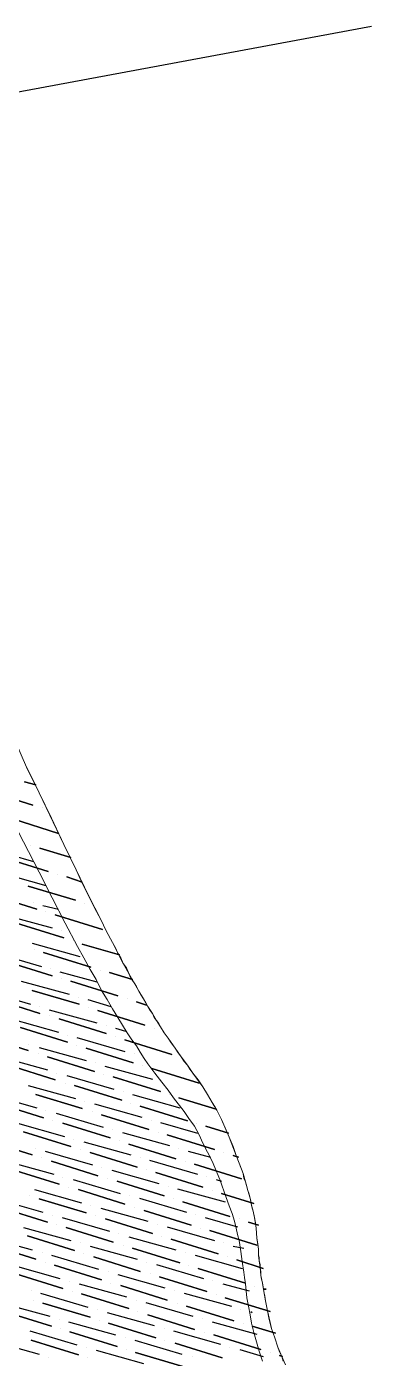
# Model space of a CAD drawing. Header units: millimetres. Extents: x -5841 to 140562, y 1006 to 102310.
# Drawn here: x 103788 to 104260, y 38359 to 40184 of the extents above; entities that cross this region are included whole.
import ezdxf

# ---------------------------------------------------------------- set-up
doc = ezdxf.new("R2010")
doc.units = ezdxf.units.MM
doc.header["$LTSCALE"] = 10
doc.layers.add('PDF18_0', color=7, linetype='Continuous')
doc.layers.add('PDF18_WALLS', color=7, linetype='Continuous')
doc.layers.add('PDF18_1_DRAWING', color=7, linetype='Continuous', true_color=0x5cb800)

msp = doc.modelspace()

# ---------------------------------------------------------------- linework, layer by layer
at = {"layer": 'PDF18_0', "lineweight": 0}
for points in [[(104142.12773, 38349.62647), (104136.8362, 38361.26784), (104131.54467, 38373.96752), (104127.31144, 38386.6672), (104123.07821, 38399.36688), (104116.72837, 38425.82454), (104114.61176, 38437.46591), (104112.49515, 38450.16559), (104110.37854, 38461.80696), (104108.26192, 38472.39003), (104107.20362, 38482.97309), (104106.14531, 38492.49785), (104105.087, 38499.906), (104105.087, 38508.37245), (104102.97039, 38523.18874), (104101.91208, 38536.94673), (104099.79547, 38551.76302), (104097.67886, 38560.22947), (104095.56224, 38568.69592), (104093.44563, 38578.22068), (104090.27071, 38588.80375), (104087.09579, 38600.44512), (104083.92087, 38612.08649), (104074.39611, 38636.42754), (104064.87135, 38661.8269), (104054.28829, 38686.16795), (104047.93845, 38698.86763), (104041.58861, 38709.45069), (104035.23877, 38720.03376), (104028.88893, 38730.61682), (104015.13095, 38749.66634), (104007.7228, 38760.2494), (103999.25635, 38771.89078), (103990.7899, 38783.53215), (103981.26514, 38797.29013), (103975.9736, 38804.69828), (103970.68207, 38813.16473), (103965.39054, 38821.63118), (103960.09901, 38831.15594), (103953.74917, 38840.6807), (103947.39933, 38851.26377), (103941.04949, 38861.84683), (103934.69965, 38873.4882), (103927.2915, 38886.18788), (103919.88336, 38899.94587), (103912.47521, 38913.70385), (103905.06707, 38928.52014), (103896.60061, 38944.39474), (103889.19247, 38960.26934), (103872.25956, 38993.07684), (103855.32666, 39028.00096), (103838.39376, 39062.92507), (103804.52795, 39133.83161), (103787.59504, 39168.75573), (103772.77875, 39202.62154)], [(103780.1869, 39185.68863), (103787.59504, 39168.75573), (103804.52795, 39133.83161), (103821.46085, 39098.9075), (103838.39376, 39062.92507), (103855.32666, 39028.00096), (103872.25956, 38993.07684), (103880.72602, 38976.14394), (103889.19247, 38960.26934), (103896.60061, 38944.39474), (103905.06707, 38928.52014), (103912.47521, 38913.70385), (103919.88336, 38899.94587), (103927.2915, 38886.18788), (103934.69965, 38873.4882), (103941.04949, 38861.84683), (103947.39933, 38851.26377), (103953.74917, 38840.6807), (103960.09901, 38831.15594), (103965.39054, 38821.63118), (103970.68207, 38813.16473), (103975.9736, 38804.69828), (103981.26514, 38797.29013), (103985.49836, 38790.94029), (103990.7899, 38783.53215), (103995.02312, 38777.18231), (103999.25635, 38771.89078), (104007.7228, 38760.2494), (104015.13095, 38749.66634), (104022.53909, 38740.14158), (104028.88893, 38730.61682), (104035.23877, 38720.03376), (104041.58861, 38709.45069), (104047.93845, 38698.86763), (104054.28829, 38686.16795), (104059.57982, 38674.52658), (104064.87135, 38661.8269), (104070.16289, 38649.12722), (104074.39611, 38636.42754), (104079.68765, 38623.72786), (104083.92087, 38612.08649), (104087.09579, 38600.44512), (104090.27071, 38588.80375), (104093.44563, 38578.22068), (104095.56224, 38568.69592), (104097.67886, 38560.22947), (104099.79547, 38551.76302), (104100.85378, 38544.35487), (104101.91208, 38536.94673), (104102.97039, 38523.18874), (104105.087, 38508.37245), (104105.087, 38499.906), (104106.14531, 38492.49785), (104107.20362, 38482.97309), (104108.26192, 38472.39003), (104110.37854, 38461.80696), (104112.49515, 38450.16559), (104114.61176, 38437.46591), (104116.72837, 38425.82454), (104119.90329, 38412.06655), (104123.07821, 38399.36688), (104127.31144, 38386.6672), (104131.54467, 38373.96752), (104136.8362, 38361.26784), (104142.12773, 38349.62647)], [(104138.95281, 38354.918), (104136.8362, 38361.26784), (104133.66128, 38367.61768), (104131.54467, 38373.96752), (104127.31144, 38386.6672), (104123.07821, 38399.36688), (104119.90329, 38412.06655), (104116.72837, 38425.82454), (104114.61176, 38437.46591), (104113.55345, 38443.81575), (104112.49515, 38450.16559), (104111.43684, 38456.51543), (104110.37854, 38461.80696), (104109.32023, 38467.09849), (104108.26192, 38472.39003), (104108.26192, 38477.68156), (104107.20362, 38482.97309), (104107.20362, 38487.20632), (104106.14531, 38492.49785), (104106.14531, 38496.73108), (104105.087, 38499.906), (104105.087, 38508.37245), (104104.0287, 38515.78059), (104102.97039, 38523.18874), (104101.91208, 38536.94673), (104100.85378, 38544.35487), (104099.79547, 38551.76302), (104098.73716, 38555.99624), (104097.67886, 38560.22947), (104096.62055, 38564.4627), (104095.56224, 38568.69592), (104094.50394, 38573.98745), (104093.44563, 38578.22068), (104092.38732, 38583.51221), (104090.27071, 38588.80375), (104089.2124, 38594.09528), (104087.09579, 38600.44512), (104084.97918, 38605.73665), (104083.92087, 38612.08649), (104079.68765, 38623.72786), (104074.39611, 38636.42754), (104070.16289, 38649.12722), (104064.87135, 38661.8269), (104059.57982, 38674.52658), (104054.28829, 38686.16795), (104047.93845, 38698.86763), (104044.76353, 38704.15916), (104041.58861, 38709.45069), (104038.41369, 38714.74222), (104035.23877, 38720.03376), (104028.88893, 38730.61682), (104022.53909, 38740.14158), (104015.13095, 38749.66634), (104010.89772, 38754.95787), (104007.7228, 38760.2494), (104003.48957, 38765.54094), (103999.25635, 38771.89078), (103995.02312, 38777.18231), (103990.7899, 38783.53215), (103985.49836, 38790.94029), (103981.26514, 38797.29013), (103975.9736, 38804.69828), (103970.68207, 38813.16473), (103968.56546, 38817.39796), (103965.39054, 38821.63118), (103962.21562, 38825.86441), (103960.09901, 38831.15594), (103956.92409, 38835.38917), (103953.74917, 38840.6807), (103950.57425, 38845.97223), (103947.39933, 38851.26377), (103944.22441, 38856.5553), (103941.04949, 38861.84683), (103937.87457, 38868.19667), (103934.69965, 38873.4882), (103930.46642, 38879.83804), (103927.2915, 38886.18788), (103924.11658, 38893.59603), (103919.88336, 38899.94587), (103916.70844, 38907.35401), (103912.47521, 38913.70385), (103909.30029, 38921.112), (103905.06707, 38928.52014), (103896.60061, 38944.39474), (103889.19247, 38960.26934), (103880.72602, 38976.14394), (103872.25956, 38993.07684), (103863.79311, 39010.00975), (103855.32666, 39028.00096), (103838.39376, 39062.92507), (103821.46085, 39098.9075), (103812.9944, 39116.89871), (103804.52795, 39133.83161), (103796.06149, 39151.82282), (103787.59504, 39168.75573), (103780.1869, 39185.68863)], [(104110.37854, 38354.918), (104106.14531, 38368.67599), (104098.73716, 38394.07534), (104095.56224, 38406.77502), (104093.44563, 38418.41639), (104091.32902, 38430.05777), (104089.2124, 38441.69914), (104088.1541, 38451.2239), (104087.09579, 38460.74865), (104086.03748, 38469.21511), (104084.97918, 38476.62325), (104082.86257, 38491.43954), (104080.74595, 38505.19753), (104078.62934, 38520.01382), (104076.51273, 38528.48027), (104074.39611, 38536.94673), (104072.2795, 38546.47148), (104069.10458, 38557.05455), (104064.87135, 38567.63761), (104060.63813, 38579.27899), (104052.17168, 38603.62004), (104041.58861, 38629.01939), (104028.88893, 38653.36044), (104023.5974, 38665.00182), (104017.24756, 38676.64319), (104009.83941, 38687.22625), (104003.48957, 38696.75101), (103988.67328, 38715.80053), (103981.26514, 38726.3836), (103972.79869, 38736.96666), (103963.27393, 38749.66634), (103953.74917, 38762.36602), (103948.45764, 38769.77416), (103943.1661, 38778.24062), (103937.87457, 38786.70707), (103931.52473, 38795.17352), (103925.17489, 38804.69828), (103918.82505, 38815.28134), (103912.47521, 38825.86441), (103905.06707, 38837.50578), (103897.65892, 38850.20546), (103890.25078, 38862.90514), (103882.84263, 38877.72143), (103874.37618, 38891.47941), (103865.90973, 38907.35401), (103857.44327, 38923.22861), (103840.51037, 38954.97781), (103822.51916, 38989.90192), (103804.52795, 39024.82604), (103768.54552, 39094.67427)]]:
    msp.add_lwpolyline(points, dxfattribs=at)
at = {"layer": 'PDF18_1_DRAWING', "lineweight": 25}
for points in [[(103800.29472, 39144.41468), (103784.42012, 39148.6479)], [(103796.06149, 39116.89871), (103731.5048, 39137.00653)], [(103830.98561, 39077.74137), (103768.54552, 39097.84919)], [(103847.91851, 39044.93386), (103805.58625, 39057.63354)], [(103817.22762, 39025.88434), (103752.67093, 39045.99217)], [(103854.26835, 38986.727), (103789.71165, 39005.77652)], [(103863.79311, 39011.06805), (103842.62698, 39018.4762)], [(103801.35303, 38974.02732), (103736.79633, 38994.13515)], [(103891.30908, 38946.51135), (103826.75238, 38966.61918)], [(103838.39376, 38934.86998), (103773.83706, 38954.97781)], [(103875.43448, 38894.65433), (103810.87779, 38914.76216)], [(103914.59183, 38911.58724), (103863.79311, 38926.40353)], [(103822.51916, 38883.01296), (103757.96246, 38903.12079)], [(103912.47521, 38855.49699), (103847.91851, 38875.60482)], [(103932.58304, 38877.72143), (103900.83384, 38887.24619)], [(103859.55989, 38843.85562), (103795.00319, 38862.90514)], [(103805.58625, 38831.15594), (103742.08786, 38851.26377)], [(103951.63255, 38842.79731), (103937.87457, 38847.03054)], [(103896.60061, 38803.63997), (103832.04392, 38823.7478)], [(103949.51594, 38815.28134), (103884.95924, 38835.38917)], [(103843.68529, 38791.9986), (103779.12859, 38812.10642)], [(103789.71165, 38780.35723), (103725.15496, 38800.46505)], [(103933.64134, 38763.42432), (103869.08464, 38783.53215)], [(103986.55667, 38775.0657), (103921.99997, 38795.17352)], [(103880.72602, 38751.78295), (103816.16932, 38771.89078)], [(103826.75238, 38740.14158), (103763.25399, 38760.2494)], [(104023.5974, 38735.90835), (103959.0407, 38756.01618)], [(103917.76675, 38712.62561), (103853.21005, 38732.73343)], [(103970.68207, 38724.26698), (103906.12537, 38744.37481)], [(103863.79311, 38700.98424), (103800.29472, 38720.03376)], [(104046.88014, 38699.92593), (103996.08143, 38715.80053)], [(103810.87779, 38688.28456), (103746.32109, 38708.39238)], [(103954.80747, 38672.40996), (103890.25078, 38692.51779)], [(104007.7228, 38684.05133), (103943.1661, 38704.15916)], [(103901.89215, 38660.76859), (103837.33545, 38680.87641)], [(104063.81305, 38667.11843), (104033.12216, 38676.64319)], [(103795.00319, 38637.48585), (103730.44649, 38657.59367)], [(103847.91851, 38649.12722), (103783.36182, 38669.23504)], [(104044.76353, 38644.89399), (103980.20683, 38665.00182)], [(103938.93288, 38620.55294), (103874.37618, 38640.66077)], [(103991.8482, 38632.19431), (103927.2915, 38652.30214)], [(104077.57103, 38634.31093), (104070.16289, 38636.42754)], [(103884.95924, 38608.91157), (103821.46085, 38629.01939)], [(104081.80426, 38604.67834), (104017.24756, 38624.78617)], [(103832.04392, 38597.2702), (103767.48722, 38617.37802)], [(103975.9736, 38581.3956), (103911.41691, 38601.50342)], [(104028.88893, 38593.03697), (103964.33223, 38613.1448)], [(103921.99997, 38569.75423), (103858.50158, 38589.86205)], [(104098.73716, 38570.81253), (104054.28829, 38584.57052)], [(103816.16932, 38545.41318), (103751.61262, 38565.521)], [(103869.08464, 38558.11286), (103804.52795, 38577.16237)], [(104065.92966, 38552.82132), (104001.37296, 38572.92915)], [(103960.09901, 38529.53858), (103895.54231, 38549.6464)], [(104013.01433, 38541.17995), (103948.45764, 38561.28778)], [(104105.087, 38541.17995), (104091.32902, 38545.41318)], [(103906.12537, 38517.89721), (103841.56867, 38538.00503)], [(104102.97039, 38513.66398), (104038.41369, 38533.77181)], [(103800.29472, 38494.61446), (103735.73802, 38514.72229)], [(103853.21005, 38506.25584), (103788.65335, 38526.36366)], [(103997.13974, 38489.32293), (103932.58304, 38509.43076)], [(104050.05506, 38502.02261), (103985.49836, 38522.13043)], [(103943.1661, 38477.68156), (103879.66771, 38497.78938)], [(104111.43684, 38481.91479), (104075.45442, 38493.55616)], [(103837.33545, 38454.39882), (103772.77875, 38474.50664)], [(103890.25078, 38466.04019), (103825.69408, 38486.14801)], [(104087.09579, 38461.80696), (104022.53909, 38481.91479)], [(103980.20683, 38438.52422), (103916.70844, 38458.63204)], [(104034.18046, 38450.16559), (103969.62377, 38470.27341)], [(103927.2915, 38426.88285), (103862.73481, 38446.99067)], [(104120.9616, 38422.64962), (104059.57982, 38441.69914)], [(104115.67007, 38453.34051), (104112.49515, 38453.34051)], [(103821.46085, 38402.5418), (103756.90415, 38422.64962)], [(103874.37618, 38415.24147), (103809.81948, 38434.29099)], [(104017.24756, 38398.30857), (103953.74917, 38418.41639)], [(104071.22119, 38409.94994), (104006.66449, 38430.05777)], [(103964.33223, 38386.6672), (103899.77553, 38406.77502)], [(104128.36975, 38393.01704), (104096.62055, 38402.5418)], [(103858.50158, 38363.38445), (103793.94488, 38383.49228)], [(103911.41691, 38375.02583), (103846.86021, 38395.13365)], [(104108.26192, 38370.7926), (104043.70522, 38390.90042)], [(104001.37296, 38347.50986), (103936.81626, 38366.55937)], [(104055.3466, 38359.15123), (103990.7899, 38379.25905)], [(104137.8945, 38361.26784), (104133.66128, 38362.32615)]]:
    msp.add_lwpolyline(points, close=True, dxfattribs=at)
for points in [[(103784.42012, 39148.6479), (103800.29472, 39144.41468)], [(103731.5048, 39137.00653), (103796.06149, 39116.89871)], [(103808.76117, 39113.72379), (103808.76117, 39113.72379)], [(103808.76117, 39113.72379), (103808.76117, 39113.72379)], [(103808.76117, 39113.72379), (103808.76117, 39113.72379)], [(103768.54552, 39097.84919), (103830.98561, 39077.74137)], [(103733.62141, 39057.63354), (103797.1198, 39039.64233)], [(103792.88657, 39061.86677), (103792.88657, 39061.86677)], [(103792.88657, 39061.86677), (103792.88657, 39061.86677)], [(103792.88657, 39061.86677), (103792.88657, 39061.86677)], [(103805.58625, 39057.63354), (103847.91851, 39044.93386)], [(103752.67093, 39045.99217), (103817.22762, 39025.88434)], [(103829.9273, 39021.65112), (103829.9273, 39021.65112)], [(103829.9273, 39021.65112), (103829.9273, 39021.65112)], [(103829.9273, 39021.65112), (103829.9273, 39021.65112)], [(103771.72044, 39018.4762), (103814.05271, 39006.83483)], [(103789.71165, 39005.77652), (103854.26835, 38986.727)], [(103842.62698, 39018.4762), (103863.79311, 39011.06805)], [(103736.79633, 38994.13515), (103801.35303, 38974.02732)], [(103797.1198, 38983.55208), (103797.1198, 38983.55208)], [(103756.90415, 38966.61918), (103822.51916, 38948.62797)], [(103809.81948, 38979.31886), (103830.98561, 38974.02732)], [(103814.05271, 38970.85241), (103814.05271, 38970.85241)], [(103814.05271, 38970.85241), (103814.05271, 38970.85241)], [(103814.05271, 38970.85241), (103814.05271, 38970.85241)], [(103826.75238, 38966.61918), (103891.30908, 38946.51135)], [(103866.96803, 38982.49378), (103866.96803, 38982.49378)], [(103866.96803, 38982.49378), (103866.96803, 38982.49378)], [(103866.96803, 38982.49378), (103866.96803, 38982.49378)], [(103879.66771, 38978.26055), (103879.66771, 38978.26055)], [(103879.66771, 38978.26055), (103879.66771, 38978.26055)], [(103879.66771, 38978.26055), (103879.66771, 38978.26055)], [(103773.83706, 38954.97781), (103838.39376, 38934.86998)], [(103835.21884, 38944.39474), (103835.21884, 38944.39474)], [(103847.91851, 38941.21982), (103847.91851, 38941.21982)], [(103851.09343, 38930.63676), (103851.09343, 38930.63676)], [(103851.09343, 38930.63676), (103851.09343, 38930.63676)], [(103851.09343, 38930.63676), (103851.09343, 38930.63676)], [(103742.08786, 38914.76216), (103807.70287, 38895.71264)], [(103795.00319, 38927.46184), (103860.61819, 38909.47063)], [(103798.17811, 38918.99538), (103798.17811, 38918.99538)], [(103798.17811, 38918.99538), (103798.17811, 38918.99538)], [(103798.17811, 38918.99538), (103798.17811, 38918.99538)], [(103810.87779, 38914.76216), (103875.43448, 38894.65433)], [(103863.79311, 38926.40353), (103914.59183, 38911.58724)], [(103757.96246, 38903.12079), (103822.51916, 38883.01296)], [(103820.40254, 38892.53772), (103820.40254, 38892.53772)], [(103780.1869, 38875.60482), (103845.8019, 38857.61361)], [(103833.10222, 38888.3045), (103883.90094, 38874.54651)], [(103835.21884, 38878.77974), (103835.21884, 38878.77974)], [(103835.21884, 38878.77974), (103835.21884, 38878.77974)], [(103835.21884, 38878.77974), (103835.21884, 38878.77974)], [(103847.91851, 38875.60482), (103912.47521, 38855.49699)], [(103888.13416, 38890.42111), (103888.13416, 38890.42111)], [(103888.13416, 38890.42111), (103888.13416, 38890.42111)], [(103888.13416, 38890.42111), (103888.13416, 38890.42111)], [(103900.83384, 38887.24619), (103932.58304, 38877.72143)], [(103728.32988, 38862.90514), (103792.88657, 38843.85562)], [(103795.00319, 38862.90514), (103859.55989, 38843.85562)], [(103742.08786, 38851.26377), (103805.58625, 38831.15594)], [(103805.58625, 38840.6807), (103805.58625, 38840.6807)], [(103858.50158, 38853.38038), (103858.50158, 38853.38038)], [(103871.20126, 38850.20546), (103902.95045, 38840.6807)], [(103872.25956, 38839.62239), (103872.25956, 38839.62239)], [(103872.25956, 38839.62239), (103872.25956, 38839.62239)], [(103872.25956, 38839.62239), (103872.25956, 38839.62239)], [(103925.17489, 38851.26377), (103925.17489, 38851.26377)], [(103925.17489, 38851.26377), (103925.17489, 38851.26377)], [(103925.17489, 38851.26377), (103925.17489, 38851.26377)], [(103937.87457, 38847.03054), (103951.63255, 38842.79731)], [(103766.42891, 38823.7478), (103830.98561, 38805.75659)], [(103818.28593, 38836.44748), (103883.90094, 38818.45626)], [(103819.34424, 38827.98102), (103819.34424, 38827.98102)], [(103819.34424, 38827.98102), (103819.34424, 38827.98102)], [(103819.34424, 38827.98102), (103819.34424, 38827.98102)], [(103832.04392, 38823.7478), (103896.60061, 38803.63997)], [(103884.95924, 38835.38917), (103949.51594, 38815.28134)], [(103779.12859, 38812.10642), (103843.68529, 38791.9986)], [(103843.68529, 38801.52336), (103843.68529, 38801.52336)], [(103896.60061, 38815.28134), (103896.60061, 38815.28134)], [(103909.30029, 38811.04812), (103923.05828, 38806.81489)], [(103962.21562, 38811.04812), (103962.21562, 38811.04812)], [(103962.21562, 38811.04812), (103962.21562, 38811.04812)], [(103962.21562, 38811.04812), (103962.21562, 38811.04812)], [(103725.15496, 38800.46505), (103789.71165, 38780.35723)], [(103790.76996, 38788.82368), (103790.76996, 38788.82368)], [(103804.52795, 38784.59045), (103869.08464, 38766.59924)], [(103856.38497, 38798.34844), (103921.99997, 38779.29892)], [(103856.38497, 38787.76537), (103856.38497, 38787.76537)], [(103856.38497, 38787.76537), (103856.38497, 38787.76537)], [(103856.38497, 38787.76537), (103856.38497, 38787.76537)], [(103869.08464, 38783.53215), (103933.64134, 38763.42432)], [(103909.30029, 38799.40675), (103909.30029, 38799.40675)], [(103909.30029, 38799.40675), (103909.30029, 38799.40675)], [(103909.30029, 38799.40675), (103909.30029, 38799.40675)], [(103921.99997, 38795.17352), (103986.55667, 38775.0657)], [(103751.61262, 38771.89078), (103816.16932, 38753.89957)], [(103803.46964, 38776.124), (103803.46964, 38776.124)], [(103803.46964, 38776.124), (103803.46964, 38776.124)], [(103803.46964, 38776.124), (103803.46964, 38776.124)], [(103816.16932, 38771.89078), (103880.72602, 38751.78295)], [(103934.69965, 38776.124), (103934.69965, 38776.124)], [(103763.25399, 38760.2494), (103826.75238, 38740.14158)], [(103828.869, 38749.66634), (103828.869, 38749.66634)], [(103842.62698, 38746.49142), (103907.18368, 38727.4419)], [(103881.78432, 38763.42432), (103881.78432, 38763.42432)], [(103893.4257, 38747.54973), (103893.4257, 38747.54973)], [(103893.4257, 38747.54973), (103893.4257, 38747.54973)], [(103893.4257, 38747.54973), (103893.4257, 38747.54973)], [(103894.484, 38759.1911), (103960.09901, 38741.19989)], [(103946.34102, 38760.2494), (103946.34102, 38760.2494)], [(103946.34102, 38760.2494), (103946.34102, 38760.2494)], [(103946.34102, 38760.2494), (103946.34102, 38760.2494)], [(103959.0407, 38756.01618), (104023.5974, 38735.90835)], [(103789.71165, 38732.73343), (103854.26835, 38714.74222)], [(103840.51037, 38735.90835), (103840.51037, 38735.90835)], [(103840.51037, 38735.90835), (103840.51037, 38735.90835)], [(103840.51037, 38735.90835), (103840.51037, 38735.90835)], [(103853.21005, 38732.73343), (103917.76675, 38712.62561)], [(103906.12537, 38744.37481), (103970.68207, 38724.26698)], [(103736.79633, 38720.03376), (103801.35303, 38702.04254)], [(103800.29472, 38720.03376), (103863.79311, 38700.98424)], [(103866.96803, 38710.509), (103866.96803, 38710.509)], [(103919.88336, 38724.26698), (103919.88336, 38724.26698)], [(103932.58304, 38720.03376), (103997.13974, 38702.04254)], [(103983.38175, 38720.03376), (103983.38175, 38720.03376)], [(103983.38175, 38720.03376), (103983.38175, 38720.03376)], [(103983.38175, 38720.03376), (103983.38175, 38720.03376)], [(103996.08143, 38715.80053), (104046.88014, 38699.92593)], [(103746.32109, 38708.39238), (103810.87779, 38688.28456)], [(103814.05271, 38697.80932), (103814.05271, 38697.80932)], [(103827.81069, 38694.6344), (103892.36739, 38675.58488)], [(103877.5511, 38696.75101), (103877.5511, 38696.75101)], [(103877.5511, 38696.75101), (103877.5511, 38696.75101)], [(103877.5511, 38696.75101), (103877.5511, 38696.75101)], [(103880.72602, 38707.33408), (103945.28272, 38689.34287)], [(103890.25078, 38692.51779), (103954.80747, 38672.40996)], [(103930.46642, 38708.39238), (103930.46642, 38708.39238)], [(103930.46642, 38708.39238), (103930.46642, 38708.39238)], [(103930.46642, 38708.39238), (103930.46642, 38708.39238)], [(103943.1661, 38704.15916), (104007.7228, 38684.05133)], [(103774.89536, 38680.87641), (103839.45206, 38662.8852)], [(103823.57746, 38685.10964), (103823.57746, 38685.10964)], [(103823.57746, 38685.10964), (103823.57746, 38685.10964)], [(103823.57746, 38685.10964), (103823.57746, 38685.10964)], [(103837.33545, 38680.87641), (103901.89215, 38660.76859)], [(103957.98239, 38685.10964), (103957.98239, 38685.10964)], [(103970.68207, 38681.93472), (104021.48079, 38667.11843)], [(104020.42248, 38679.81811), (104020.42248, 38679.81811)], [(104020.42248, 38679.81811), (104020.42248, 38679.81811)], [(104020.42248, 38679.81811), (104020.42248, 38679.81811)], [(104033.12216, 38676.64319), (104063.81305, 38667.11843)], [(103730.44649, 38657.59367), (103795.00319, 38637.48585)], [(103783.36182, 38669.23504), (103847.91851, 38649.12722)], [(103852.15174, 38658.65198), (103852.15174, 38658.65198)], [(103865.90973, 38655.47706), (103930.46642, 38637.48585)], [(103905.06707, 38672.40996), (103905.06707, 38672.40996)], [(103914.59183, 38656.53536), (103914.59183, 38656.53536)], [(103914.59183, 38656.53536), (103914.59183, 38656.53536)], [(103914.59183, 38656.53536), (103914.59183, 38656.53536)], [(103918.82505, 38668.17674), (103983.38175, 38650.18552)], [(103967.50715, 38668.17674), (103967.50715, 38668.17674)], [(103967.50715, 38668.17674), (103967.50715, 38668.17674)], [(103967.50715, 38668.17674), (103967.50715, 38668.17674)], [(103980.20683, 38665.00182), (104044.76353, 38644.89399)], [(103799.23641, 38645.9523), (103799.23641, 38645.9523)], [(103812.9944, 38642.77738), (103877.5511, 38623.72786)], [(103861.6765, 38644.89399), (103861.6765, 38644.89399)], [(103861.6765, 38644.89399), (103861.6765, 38644.89399)], [(103861.6765, 38644.89399), (103861.6765, 38644.89399)], [(103874.37618, 38640.66077), (103938.93288, 38620.55294)], [(103927.2915, 38652.30214), (103991.8482, 38632.19431)], [(103996.08143, 38645.9523), (103996.08143, 38645.9523)], [(104008.78111, 38642.77738), (104039.472, 38634.31093)], [(104057.46321, 38640.66077), (104057.46321, 38640.66077)], [(104057.46321, 38640.66077), (104057.46321, 38640.66077)], [(104057.46321, 38640.66077), (104057.46321, 38640.66077)], [(104070.16289, 38636.42754), (104077.57103, 38634.31093)], [(103760.07907, 38629.01939), (103824.63577, 38611.02818)], [(103807.70287, 38633.25262), (103807.70287, 38633.25262)], [(103807.70287, 38633.25262), (103807.70287, 38633.25262)], [(103807.70287, 38633.25262), (103807.70287, 38633.25262)], [(103821.46085, 38629.01939), (103884.95924, 38608.91157)], [(103890.25078, 38620.55294), (103890.25078, 38620.55294)], [(103943.1661, 38633.25262), (103943.1661, 38633.25262)], [(103955.86578, 38630.0777), (104021.48079, 38611.02818)], [(104004.54788, 38629.01939), (104004.54788, 38629.01939)], [(104004.54788, 38629.01939), (104004.54788, 38629.01939)], [(104004.54788, 38629.01939), (104004.54788, 38629.01939)], [(104017.24756, 38624.78617), (104081.80426, 38604.67834)], [(103767.48722, 38617.37802), (103832.04392, 38597.2702)], [(103837.33545, 38606.79496), (103837.33545, 38606.79496)], [(103851.09343, 38603.62004), (103915.65013, 38584.57052)], [(103898.71723, 38604.67834), (103898.71723, 38604.67834)], [(103898.71723, 38604.67834), (103898.71723, 38604.67834)], [(103898.71723, 38604.67834), (103898.71723, 38604.67834)], [(103904.00876, 38616.31972), (103968.56546, 38598.3285)], [(103911.41691, 38601.50342), (103975.9736, 38581.3956)], [(103951.63255, 38617.37802), (103951.63255, 38617.37802)], [(103951.63255, 38617.37802), (103951.63255, 38617.37802)], [(103951.63255, 38617.37802), (103951.63255, 38617.37802)], [(103964.33223, 38613.1448), (104028.88893, 38593.03697)], [(104034.18046, 38607.85326), (104034.18046, 38607.85326)], [(104046.88014, 38603.62004), (104054.28829, 38601.50342)], [(103798.17811, 38589.86205), (103862.73481, 38571.87084)], [(103844.74359, 38593.03697), (103844.74359, 38593.03697)], [(103844.74359, 38593.03697), (103844.74359, 38593.03697)], [(103844.74359, 38593.03697), (103844.74359, 38593.03697)], [(103858.50158, 38589.86205), (103921.99997, 38569.75423)], [(103981.26514, 38594.09528), (103981.26514, 38594.09528)], [(103993.96482, 38590.92036), (104059.57982, 38572.92915)], [(104041.58861, 38588.80375), (104041.58861, 38588.80375)], [(104041.58861, 38588.80375), (104041.58861, 38588.80375)], [(104041.58861, 38588.80375), (104041.58861, 38588.80375)], [(104054.28829, 38584.57052), (104098.73716, 38570.81253)], [(103745.26278, 38577.16237), (103809.81948, 38559.17116)], [(103751.61262, 38565.521), (103816.16932, 38545.41318)], [(103791.82827, 38581.3956), (103791.82827, 38581.3956)], [(103791.82827, 38581.3956), (103791.82827, 38581.3956)], [(103791.82827, 38581.3956), (103791.82827, 38581.3956)], [(103804.52795, 38577.16237), (103869.08464, 38558.11286)], [(103875.43448, 38568.69592), (103875.43448, 38568.69592)], [(103889.19247, 38564.4627), (103953.74917, 38546.47148)], [(103928.34981, 38581.3956), (103928.34981, 38581.3956)], [(103935.75796, 38565.521), (103935.75796, 38565.521)], [(103935.75796, 38565.521), (103935.75796, 38565.521)], [(103935.75796, 38565.521), (103935.75796, 38565.521)], [(103942.1078, 38578.22068), (104006.66449, 38559.17116)], [(103988.67328, 38577.16237), (103988.67328, 38577.16237)], [(103988.67328, 38577.16237), (103988.67328, 38577.16237)], [(103988.67328, 38577.16237), (103988.67328, 38577.16237)], [(104001.37296, 38572.92915), (104065.92966, 38552.82132)], [(103823.57746, 38554.93794), (103823.57746, 38554.93794)], [(103836.27714, 38551.76302), (103900.83384, 38532.7135)], [(103881.78432, 38553.87963), (103881.78432, 38553.87963)], [(103881.78432, 38553.87963), (103881.78432, 38553.87963)], [(103881.78432, 38553.87963), (103881.78432, 38553.87963)], [(103895.54231, 38549.6464), (103960.09901, 38529.53858)], [(103948.45764, 38561.28778), (104013.01433, 38541.17995)], [(104019.36417, 38555.99624), (104019.36417, 38555.99624)], [(104032.06385, 38551.76302), (104076.51273, 38539.06334)], [(104078.62934, 38549.6464), (104078.62934, 38549.6464)], [(104078.62934, 38549.6464), (104078.62934, 38549.6464)], [(104078.62934, 38549.6464), (104078.62934, 38549.6464)], [(104091.32902, 38545.41318), (104105.087, 38541.17995)], [(103783.36182, 38538.00503), (103847.91851, 38520.01382)], [(103828.869, 38542.23826), (103828.869, 38542.23826)], [(103828.869, 38542.23826), (103828.869, 38542.23826)], [(103828.869, 38542.23826), (103828.869, 38542.23826)], [(103841.56867, 38538.00503), (103906.12537, 38517.89721)], [(103913.53352, 38529.53858), (103913.53352, 38529.53858)], [(103966.44885, 38542.23826), (103966.44885, 38542.23826)], [(103980.20683, 38539.06334), (104044.76353, 38520.01382)], [(104025.71401, 38536.94673), (104025.71401, 38536.94673)], [(104025.71401, 38536.94673), (104025.71401, 38536.94673)], [(104025.71401, 38536.94673), (104025.71401, 38536.94673)], [(104038.41369, 38533.77181), (104102.97039, 38513.66398)], [(103730.44649, 38525.30535), (103795.00319, 38507.31414)], [(103735.73802, 38514.72229), (103800.29472, 38494.61446)], [(103788.65335, 38526.36366), (103853.21005, 38506.25584)], [(103861.6765, 38516.8389), (103861.6765, 38516.8389)], [(103874.37618, 38512.60568), (103938.93288, 38494.61446)], [(103919.88336, 38513.66398), (103919.88336, 38513.66398)], [(103919.88336, 38513.66398), (103919.88336, 38513.66398)], [(103919.88336, 38513.66398), (103919.88336, 38513.66398)], [(103927.2915, 38525.30535), (103991.8482, 38507.31414)], [(103932.58304, 38509.43076), (103997.13974, 38489.32293)], [(103972.79869, 38525.30535), (103972.79869, 38525.30535)], [(103972.79869, 38525.30535), (103972.79869, 38525.30535)], [(103972.79869, 38525.30535), (103972.79869, 38525.30535)], [(103985.49836, 38522.13043), (104050.05506, 38502.02261)], [(104057.46321, 38516.8389), (104057.46321, 38516.8389)], [(104070.16289, 38512.60568), (104084.97918, 38509.43076)], [(103808.76117, 38503.08092), (103808.76117, 38503.08092)], [(103812.9944, 38490.38124), (103812.9944, 38490.38124)], [(103812.9944, 38490.38124), (103812.9944, 38490.38124)], [(103812.9944, 38490.38124), (103812.9944, 38490.38124)], [(103821.46085, 38499.906), (103886.01755, 38480.85648)], [(103865.90973, 38502.02261), (103865.90973, 38502.02261)], [(103865.90973, 38502.02261), (103865.90973, 38502.02261)], [(103865.90973, 38502.02261), (103865.90973, 38502.02261)], [(103879.66771, 38497.78938), (103943.1661, 38477.68156)], [(103951.63255, 38490.38124), (103951.63255, 38490.38124)], [(104004.54788, 38504.13922), (104004.54788, 38504.13922)], [(104018.30587, 38499.906), (104082.86257, 38481.91479)], [(104062.75474, 38497.78938), (104062.75474, 38497.78938)], [(104062.75474, 38497.78938), (104062.75474, 38497.78938)], [(104062.75474, 38497.78938), (104062.75474, 38497.78938)], [(104075.45442, 38493.55616), (104111.43684, 38481.91479)], [(103768.54552, 38486.14801), (103833.10222, 38468.1568)], [(103772.77875, 38474.50664), (103837.33545, 38454.39882)], [(103825.69408, 38486.14801), (103890.25078, 38466.04019)], [(103899.77553, 38477.68156), (103899.77553, 38477.68156)], [(103912.47521, 38473.44833), (103977.03191, 38455.45712)], [(103956.92409, 38474.50664), (103956.92409, 38474.50664)], [(103956.92409, 38474.50664), (103956.92409, 38474.50664)], [(103956.92409, 38474.50664), (103956.92409, 38474.50664)], [(103965.39054, 38487.20632), (104029.94724, 38468.1568)], [(104009.83941, 38486.14801), (104009.83941, 38486.14801)], [(104009.83941, 38486.14801), (104009.83941, 38486.14801)], [(104009.83941, 38486.14801), (104009.83941, 38486.14801)], [(104022.53909, 38481.91479), (104087.09579, 38461.80696)], [(103846.86021, 38463.92357), (103846.86021, 38463.92357)], [(103859.55989, 38460.74865), (103924.11658, 38442.75744)], [(103902.95045, 38461.80696), (103902.95045, 38461.80696)], [(103902.95045, 38461.80696), (103902.95045, 38461.80696)], [(103902.95045, 38461.80696), (103902.95045, 38461.80696)], [(103916.70844, 38458.63204), (103980.20683, 38438.52422)], [(103969.62377, 38470.27341), (104034.18046, 38450.16559)], [(104042.64692, 38464.98188), (104042.64692, 38464.98188)], [(104056.4049, 38460.74865), (104092.38732, 38451.2239)], [(104099.79547, 38457.57374), (104099.79547, 38457.57374)], [(104099.79547, 38457.57374), (104099.79547, 38457.57374)], [(104099.79547, 38457.57374), (104099.79547, 38457.57374)], [(103793.94488, 38451.2239), (103793.94488, 38451.2239)], [(103797.1198, 38438.52422), (103797.1198, 38438.52422)], [(103797.1198, 38438.52422), (103797.1198, 38438.52422)], [(103797.1198, 38438.52422), (103797.1198, 38438.52422)], [(103806.64456, 38448.04898), (103871.20126, 38428.99946)], [(103850.03513, 38450.16559), (103850.03513, 38450.16559)], [(103850.03513, 38450.16559), (103850.03513, 38450.16559)], [(103850.03513, 38450.16559), (103850.03513, 38450.16559)], [(103862.73481, 38446.99067), (103927.2915, 38426.88285)], [(103937.87457, 38438.52422), (103937.87457, 38438.52422)], [(103989.73159, 38452.2822), (103989.73159, 38452.2822)], [(104003.48957, 38448.04898), (104068.04627, 38430.05777)], [(104046.88014, 38445.93236), (104046.88014, 38445.93236)], [(104046.88014, 38445.93236), (104046.88014, 38445.93236)], [(104046.88014, 38445.93236), (104046.88014, 38445.93236)], [(104059.57982, 38441.69914), (104120.9616, 38422.64962)], [(104112.49515, 38453.34051), (104115.67007, 38453.34051)], [(103753.72923, 38434.29099), (103819.34424, 38416.29978)], [(103756.90415, 38422.64962), (103821.46085, 38402.5418)], [(103809.81948, 38434.29099), (103874.37618, 38415.24147)], [(103884.95924, 38425.82454), (103884.95924, 38425.82454)], [(103897.65892, 38421.59131), (103962.21562, 38403.6001)], [(103939.99118, 38422.64962), (103939.99118, 38422.64962)], [(103939.99118, 38422.64962), (103939.99118, 38422.64962)], [(103939.99118, 38422.64962), (103939.99118, 38422.64962)], [(103950.57425, 38435.3493), (104015.13095, 38416.29978)], [(103953.74917, 38418.41639), (104017.24756, 38398.30857)], [(103993.96482, 38434.29099), (103993.96482, 38434.29099)], [(103993.96482, 38434.29099), (103993.96482, 38434.29099)], [(103993.96482, 38434.29099), (103993.96482, 38434.29099)], [(104006.66449, 38430.05777), (104071.22119, 38409.94994)], [(104080.74595, 38425.82454), (104080.74595, 38425.82454)], [(104094.50394, 38422.64962), (104096.62055, 38421.59131)], [(103832.04392, 38412.06655), (103832.04392, 38412.06655)], [(103834.16053, 38399.36688), (103834.16053, 38399.36688)], [(103834.16053, 38399.36688), (103834.16053, 38399.36688)], [(103834.16053, 38399.36688), (103834.16053, 38399.36688)], [(103844.74359, 38408.89163), (103909.30029, 38390.90042)], [(103887.07586, 38411.00825), (103887.07586, 38411.00825)], [(103887.07586, 38411.00825), (103887.07586, 38411.00825)], [(103887.07586, 38411.00825), (103887.07586, 38411.00825)], [(103899.77553, 38406.77502), (103964.33223, 38386.6672)], [(103975.9736, 38399.36688), (103975.9736, 38399.36688)], [(104027.83063, 38413.12486), (104027.83063, 38413.12486)], [(104041.58861, 38408.89163), (104102.97039, 38391.95873)], [(104083.92087, 38406.77502), (104083.92087, 38406.77502)], [(104083.92087, 38406.77502), (104083.92087, 38406.77502)], [(104083.92087, 38406.77502), (104083.92087, 38406.77502)], [(104096.62055, 38402.5418), (104128.36975, 38393.01704)], [(103738.91294, 38382.43397), (103804.52795, 38364.44276)], [(103791.82827, 38396.19196), (103856.38497, 38377.14244)], [(103793.94488, 38383.49228), (103858.50158, 38363.38445)], [(103846.86021, 38395.13365), (103911.41691, 38375.02583)], [(103923.05828, 38386.6672), (103923.05828, 38386.6672)], [(103935.75796, 38383.49228), (104000.31466, 38364.44276)], [(103977.03191, 38382.43397), (103977.03191, 38382.43397)], [(103977.03191, 38382.43397), (103977.03191, 38382.43397)], [(103977.03191, 38382.43397), (103977.03191, 38382.43397)], [(103988.67328, 38396.19196), (104053.22998, 38378.20075)], [(104031.00554, 38394.07534), (104031.00554, 38394.07534)], [(104031.00554, 38394.07534), (104031.00554, 38394.07534)], [(104031.00554, 38394.07534), (104031.00554, 38394.07534)], [(104043.70522, 38390.90042), (104108.26192, 38370.7926)], [(103870.14295, 38373.96752), (103870.14295, 38373.96752)], [(103882.84263, 38369.73429), (103947.39933, 38351.74308)], [(103924.11658, 38370.7926), (103924.11658, 38370.7926)], [(103924.11658, 38370.7926), (103924.11658, 38370.7926)], [(103924.11658, 38370.7926), (103924.11658, 38370.7926)], [(103936.81626, 38366.55937), (104001.37296, 38347.50986)], [(103990.7899, 38379.25905), (104055.3466, 38359.15123)], [(104065.92966, 38373.96752), (104065.92966, 38373.96752)], [(104079.68765, 38370.7926), (104111.43684, 38361.26784)], [(104120.9616, 38366.55937), (104120.9616, 38366.55937)], [(104120.9616, 38366.55937), (104120.9616, 38366.55937)], [(104120.9616, 38366.55937), (104120.9616, 38366.55937)], [(103817.22762, 38360.20953), (103817.22762, 38360.20953)], [(103871.20126, 38359.15123), (103871.20126, 38359.15123)], [(103871.20126, 38359.15123), (103871.20126, 38359.15123)], [(103871.20126, 38359.15123), (103871.20126, 38359.15123)], [(104014.07264, 38361.26784), (104014.07264, 38361.26784)], [(104133.66128, 38362.32615), (104137.8945, 38361.26784)]]:
    msp.add_lwpolyline(points, dxfattribs=at)
at = {"layer": 'PDF18_WALLS', "lineweight": 30}
msp.add_lwpolyline([(104259.59976, 40183.67169), (98182.80363, 39053.40031), (100278.25057, 39442.85712)], dxfattribs=at)

doc.saveas('drawing.dxf')
